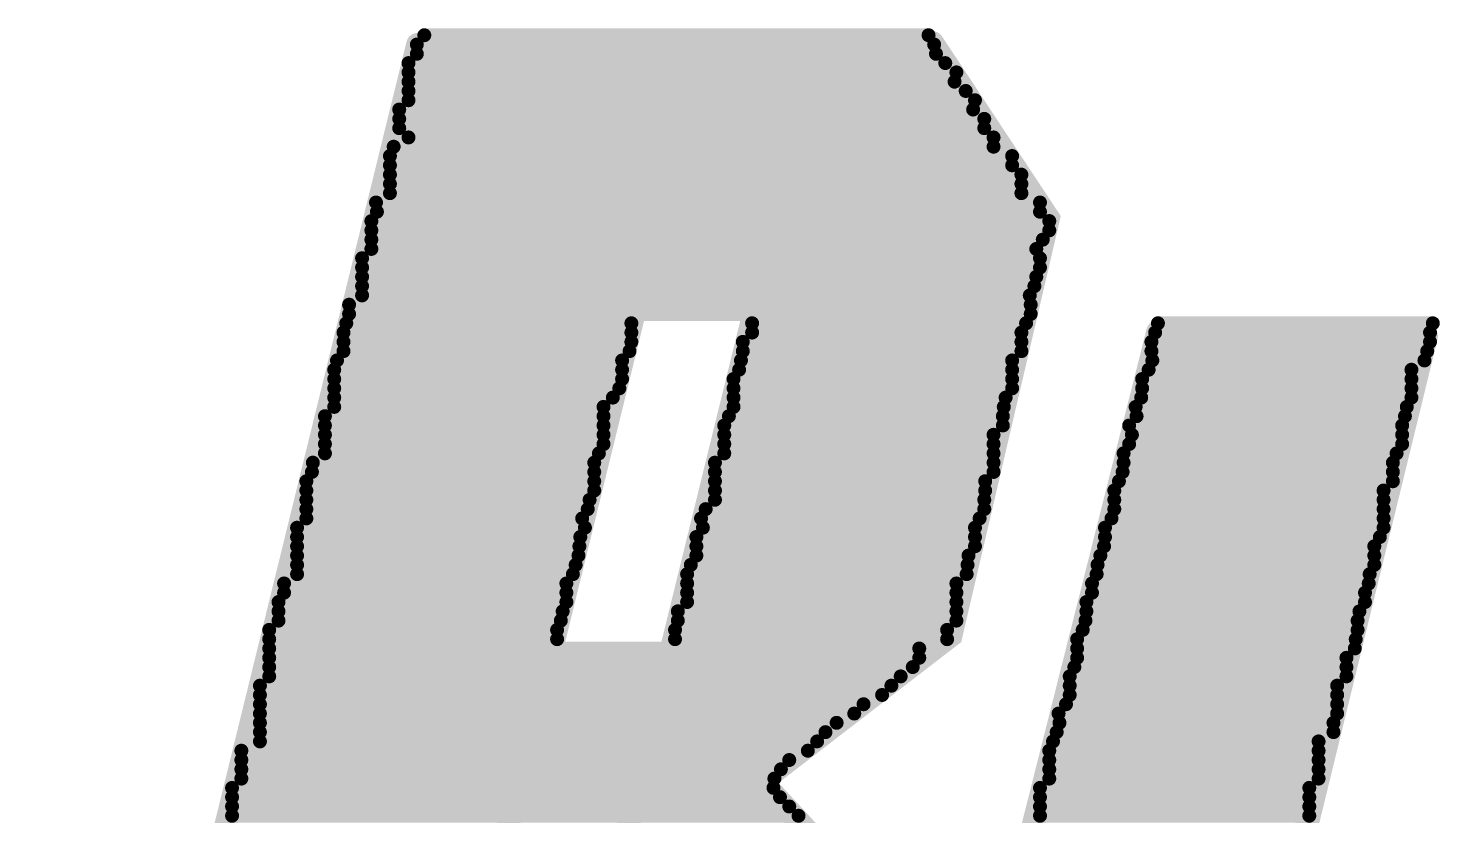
# Model space of a CAD drawing. Extents: x -3908 to 11948, y -2965 to 7442.
# Drawn here: x 3402.2 to 3523.8, y 1433.9 to 1501.7 of the extents above; entities that cross this region are included whole.
import ezdxf

# ---------------------------------------------------------------- set-up
doc = ezdxf.new("R2010")
doc.units = 0
doc.header["$MEASUREMENT"] = 0
doc.layers.get('0').update_dxf_attribs({"linetype": 'CONTINUOUS'})
doc.layers.add('2D_LINE_26', color=7, linetype='CONTINUOUS')

# ---------------------------------------------------------------- blocks, each defined once
blk = doc.blocks.new('SMOOTH_1$2')
at = {"const_width": 0.6}
blk.add_lwpolyline([(-0.3, 0, 1), (0.3, 0, 1)], format="xyb", close=True, dxfattribs=at)
blk = doc.blocks.new('SMOOTH_2')
at = {"const_width": 1}
blk.add_lwpolyline([(-0.5, 0, 1), (0.5, 0, 1)], format="xyb", close=True, dxfattribs=at)
blk = doc.blocks.new('DRAWING_542')
at = {"layer": '2D_LINE_26'}
for points, const_width in [([(-248, 192.8), (-280.56, 60.32)], 2), ([(-248.08, 192.8), (-203.52, 192.8)], 1.2), ([(-247.44, 193.6), (-204, 193.6)], 1.2), ([(-203.68, 192.96), (-193.68, 177.84), (-202.08, 141.92), (-218.4, 129.36), (-206.24, 116.24), (-213.28, 79.52), (-236.48, 59.92)], 2), ([(-248.08, 192), (-203.36, 192)], 1.2), ([(-248.8, 191.2), (-202.56, 191.2)], 1.2), ([(-248.8, 190.4), (-201.6, 190.4)], 1.2), ([(-248.8, 189.6), (-201.76, 189.6)], 1.2), ([(-248.8, 188.8), (-200.8, 188.8)], 1.2), ([(-248.8, 188), (-200, 188)], 1.2), ([(-249.6, 187.2), (-200.16, 187.2)], 1.2), ([(-249.6, 186.4), (-199.2, 186.4)], 1.2), ([(-249.6, 185.6), (-199.2, 185.6)], 1.2), ([(-248.8, 184.8), (-198.4, 184.8)], 1.2), ([(-250.4, 183.2), (-196.8, 183.2)], 1.2), ([(-250.08, 184), (-198.4, 184)], 1.2), ([(-250.4, 182.4), (-196.8, 182.4)], 1.2), ([(-250.4, 181.6), (-196, 181.6)], 1.2), ([(-250.4, 180.8), (-196, 180.8)], 1.2), ([(-250.4, 180), (-196, 180)], 1.2), ([(-251.6, 179.2), (-194.4, 179.2)], 1.2), ([(-251.52, 178.4), (-194.4, 178.4)], 1.2), ([(-252, 177.6), (-193.6, 177.6)], 1.2), ([(-252, 176.8), (-193.6, 176.8)], 1.2), ([(-252, 176), (-194.16, 176)], 1.2), ([(-252, 175.2), (-194.72, 175.2)], 1.2), ([(-252.8, 174.4), (-194.4, 174.4)], 1.2), ([(-252.8, 173.6), (-194.4, 173.6)], 1.2), ([(-252.8, 172.8), (-194.72, 172.8)], 1.2), ([(-218.32, 172.56), (-240.16, 83.68)], 2), ([(-252.8, 172), (-194.88, 172)], 1.2), ([(-252.8, 171.2), (-195.28, 171.2)], 1.2), ([(-228.96, 171.36), (-250.8, 82.48)], 2), ([(-253.92, 170.4), (-195.2, 170.4)], 1.2), ([(-254.16, 168.8), (-229.6, 168.8)], 1.2), ([(-253.92, 169.6), (-195.2, 169.6)], 1.2), ([(-219.2, 168.8), (-195.6, 168.8)], 1.2), ([(-184.24, 168.08), (-211.36, 60.72)], 2), ([(-184.24, 168.8), (-160.56, 168.8)], 1.2), ([(-254.4, 168), (-229.6, 168)], 1.2), ([(-219.2, 168), (-196, 168)], 1.2), ([(-184.48, 168), (-160.8, 168)], 1.2), ([(-161.12, 167.68), (-182.48, 80.32)], 2), ([(-254.4, 167.2), (-229.6, 167.2)], 1.2), ([(-254.4, 166.4), (-229.76, 166.4)], 1.2), ([(-220, 167.2), (-196, 167.2)], 1.2), ([(-220, 166.4), (-196, 166.4)], 1.2), ([(-184.8, 167.2), (-160.8, 167.2)], 1.2), ([(-184.8, 166.4), (-161.04, 166.4)], 1.2), ([(-255.2, 164.8), (-230.4, 164.8)], 1.2), ([(-254.96, 165.6), (-230.4, 165.6)], 1.2), ([(-220.32, 164.8), (-196.8, 164.8)], 1.2), ([(-220.16, 165.6), (-196.8, 165.6)], 1.2), ([(-185.04, 164.8), (-162.4, 164.8)], 1.2), ([(-184.72, 165.6), (-161.28, 165.6)], 1.2), ([(-255.2, 164), (-230.4, 164)], 1.2), ([(-220.8, 164), (-196.8, 164)], 1.2), ([(-185.6, 164), (-162.4, 164)], 1.2), ([(-255.2, 163.2), (-230.64, 163.2)], 1.2), ([(-255.2, 162.4), (-231.2, 162.4)], 1.2), ([(-220.8, 163.2), (-196.8, 163.2)], 1.2), ([(-220.8, 162.4), (-197.36, 162.4)], 1.2), ([(-185.68, 162.4), (-162.4, 162.4)], 1.2), ([(-185.6, 163.2), (-162.4, 163.2)], 1.2), ([(-255.2, 161.6), (-232, 161.6)], 1.2), ([(-220.8, 161.6), (-197.52, 161.6)], 1.2), ([(-186.16, 161.6), (-162.8, 161.6)], 1.2), ([(-256, 160.8), (-232, 160.8)], 1.2), ([(-256, 160), (-232, 160)], 1.2), ([(-221.6, 160), (-197.6, 160)], 1.2), ([(-221.2, 160.8), (-197.6, 160.8)], 1.2), ([(-186.72, 160), (-163.2, 160)], 1.2), ([(-186.08, 160.8), (-162.96, 160.8)], 1.2), ([(-256, 159.2), (-232, 159.2)], 1.2), ([(-221.6, 159.2), (-198.4, 159.2)], 1.2), ([(-186.48, 159.2), (-163.2, 159.2)], 1.2), ([(-256, 158.4), (-232, 158.4)], 1.2), ([(-256, 157.6), (-232.4, 157.6)], 1.2), ([(-221.6, 158.4), (-198.4, 158.4)], 1.2), ([(-221.6, 157.6), (-198.4, 157.6)], 1.2), ([(-187.2, 157.6), (-163.68, 157.6)], 1.2), ([(-186.72, 158.4), (-163.2, 158.4)], 1.2), ([(-257.04, 156.8), (-232.8, 156.8)], 1.2), ([(-222.4, 156.8), (-198.4, 156.8)], 1.2), ([(-187.2, 156.8), (-164, 156.8)], 1.2), ([(-257.6, 155.2), (-232.8, 155.2)], 1.2), ([(-257.12, 156), (-232.8, 156)], 1.2), ([(-222.4, 156), (-198.4, 156)], 1.2), ([(-222.4, 155.2), (-199.12, 155.2)], 1.2), ([(-187.6, 155.2), (-164, 155.2)], 1.2), ([(-187.28, 156), (-164, 156)], 1.2), ([(-257.6, 154.4), (-232.8, 154.4)], 1.2), ([(-222.4, 154.4), (-199.12, 154.4)], 1.2), ([(-188, 154.4), (-164.8, 154.4)], 1.2), ([(-257.6, 153.6), (-233.2, 153.6)], 1.2), ([(-257.6, 152.8), (-233.36, 152.8)], 1.2), ([(-223.2, 152.8), (-199.2, 152.8)], 1.2), ([(-222.4, 153.6), (-199.2, 153.6)], 1.2), ([(-188, 153.6), (-164.8, 153.6)], 1.2), ([(-188, 152.8), (-164.8, 152.8)], 1.2), ([(-257.6, 152), (-233.84, 152)], 1.2), ([(-223.6, 152), (-199.6, 152)], 1.2), ([(-188.24, 152), (-164.8, 152)], 1.2), ([(-258.4, 151.2), (-233.6, 151.2)], 1.2), ([(-258.4, 150.4), (-234, 150.4)], 1.2), ([(-224, 150.4), (-200, 150.4)], 1.2), ([(-223.44, 151.2), (-200, 151.2)], 1.2), ([(-188.8, 151.2), (-164.8, 151.2)], 1.2), ([(-188.8, 150.4), (-165.12, 150.4)], 1.2), ([(-258.4, 149.6), (-234.08, 149.6)], 1.2), ([(-224, 149.6), (-200, 149.6)], 1.2), ([(-188.88, 149.6), (-165.6, 149.6)], 1.2), ([(-258.4, 148.8), (-234.16, 148.8)], 1.2), ([(-258.4, 148), (-234.4, 148)], 1.2), ([(-224.48, 148), (-200.64, 148)], 1.2), ([(-224, 148.8), (-200.56, 148.8)], 1.2), ([(-189.44, 148), (-165.6, 148)], 1.2), ([(-189.2, 148.8), (-165.6, 148.8)], 1.2), ([(-258.4, 147.2), (-234.64, 147.2)], 1.2), ([(-224.8, 147.2), (-200.72, 147.2)], 1.2), ([(-189.52, 147.2), (-166, 147.2)], 1.2), ([(-259.52, 146.4), (-235.2, 146.4)], 1.2), ([(-259.52, 145.6), (-235.2, 145.6)], 1.2), ([(-224.8, 146.4), (-201.6, 146.4)], 1.2), ([(-224.8, 145.6), (-201.6, 145.6)], 1.2), ([(-189.92, 146.4), (-166.08, 146.4)], 1.2), ([(-189.92, 145.6), (-166.4, 145.6)], 1.2), ([(-260, 144.8), (-235.2, 144.8)], 1.2), ([(-224.8, 144.8), (-201.6, 144.8)], 1.2), ([(-190.4, 144.8), (-166.4, 144.8)], 1.2), ([(-260, 144), (-235.52, 144)], 1.2), ([(-260, 143.2), (-235.68, 143.2)], 1.2), ([(-225.6, 144), (-201.6, 144)], 1.2), ([(-225.6, 143.2), (-201.6, 143.2)], 1.2), ([(-190.48, 143.2), (-167.04, 143.2)], 1.2), ([(-190.4, 144), (-166.88, 144)], 1.2), ([(-260.8, 142.4), (-236, 142.4)], 1.2), ([(-225.84, 142.4), (-202.4, 142.4)], 1.2), ([(-190.72, 142.4), (-167.04, 142.4)], 1.2), ([(-260.8, 141.6), (-236, 141.6)], 1.2), ([(-260.8, 140.8), (-204.8, 140.8)], 1.2), ([(-225.84, 141.6), (-202.4, 141.6)], 1.2), ([(-191.2, 141.6), (-167.2, 141.6)], 1.2), ([(-191.2, 140.8), (-167.28, 140.8)], 1.2), ([(-260.8, 140), (-204.8, 140)], 1.2), ([(-191.2, 140), (-168, 140)], 1.2), ([(-260.8, 139.2), (-205.36, 139.2)], 1.2), ([(-260.8, 138.4), (-206.4, 138.4)], 1.2), ([(-191.84, 138.4), (-168, 138.4)], 1.2), ([(-191.44, 139.2), (-168, 139.2)], 1.2), ([(-261.6, 137.6), (-207.2, 137.6)], 1.2), ([(-191.84, 137.6), (-168.8, 137.6)], 1.2), ([(-261.6, 136.8), (-208, 136.8)], 1.2), ([(-261.6, 136), (-209.6, 136)], 1.2), ([(-192.16, 136), (-168.8, 136)], 1.2), ([(-191.84, 136.8), (-168.8, 136.8)], 1.2), ([(-261.6, 135.2), (-210.4, 135.2)], 1.2), ([(-261.6, 134.4), (-211.92, 134.4)], 1.2), ([(-192.8, 135.2), (-168.8, 135.2)], 1.2), ([(-192.72, 134.4), (-169.12, 134.4)], 1.2), ([(-261.6, 133.6), (-212.88, 133.6)], 1.2), ([(-192.96, 133.6), (-169.12, 133.6)], 1.2), ([(-263.2, 132), (-214.4, 132)], 1.2), ([(-261.6, 132.8), (-213.6, 132.8)], 1.2), ([(-193.6, 132), (-170.4, 132)], 1.2), ([(-193.28, 132.8), (-170.4, 132.8)], 1.2), ([(-263.2, 131.2), (-216, 131.2)], 1.2), ([(-193.6, 131.2), (-170.4, 131.2)], 1.2), ([(-263.2, 130.4), (-216.72, 130.4)], 1.2), ([(-263.2, 129.6), (-217.28, 129.6)], 1.2), ([(-193.6, 130.4), (-170.4, 130.4)], 1.2), ([(-193.6, 129.6), (-170.4, 129.6)], 1.2), ([(-264, 128.8), (-217.36, 128.8)], 1.2), ([(-194.4, 128.8), (-171.2, 128.8)], 1.2), ([(-264, 128), (-216.8, 128)], 1.2), ([(-264, 127.2), (-216, 127.2)], 1.2), ([(-194.4, 128), (-171.2, 128)], 1.2), ([(-194.4, 127.2), (-171.2, 127.2)], 1.2), ([(-264, 126.4), (-215.2, 126.4)], 1.2), ([(-194.4, 126.4), (-171.2, 126.4)], 1.2)]:
    blk.add_lwpolyline(points, dxfattribs=dict(at, const_width=const_width))
for name, p in [('SMOOTH_2', (-248, 192.8)), ('SMOOTH_1$2', (-248.08, 192.8)), ('SMOOTH_1$2', (-247.44, 193.6)), ('SMOOTH_2', (-203.68, 192.96)), ('SMOOTH_1$2', (-204, 193.6)), ('SMOOTH_1$2', (-203.52, 192.8)), ('SMOOTH_1$2', (-248.08, 192)), ('SMOOTH_1$2', (-203.36, 192)), ('SMOOTH_1$2', (-248.8, 191.2)), ('SMOOTH_1$2', (-248.8, 190.4)), ('SMOOTH_1$2', (-202.56, 191.2)), ('SMOOTH_1$2', (-201.6, 190.4)), ('SMOOTH_1$2', (-248.8, 189.6)), ('SMOOTH_1$2', (-201.76, 189.6)), ('SMOOTH_1$2', (-248.8, 188.8)), ('SMOOTH_1$2', (-248.8, 188)), ('SMOOTH_1$2', (-200.8, 188.8)), ('SMOOTH_1$2', (-200, 188)), ('SMOOTH_1$2', (-249.6, 187.2)), ('SMOOTH_1$2', (-200.16, 187.2)), ('SMOOTH_1$2', (-249.6, 186.4)), ('SMOOTH_1$2', (-249.6, 185.6)), ('SMOOTH_1$2', (-199.2, 186.4)), ('SMOOTH_1$2', (-199.2, 185.6)), ('SMOOTH_1$2', (-248.8, 184.8)), ('SMOOTH_1$2', (-198.4, 184.8)), ('SMOOTH_1$2', (-250.4, 183.2)), ('SMOOTH_1$2', (-250.08, 184)), ('SMOOTH_1$2', (-198.4, 184)), ('SMOOTH_1$2', (-196.8, 183.2)), ('SMOOTH_1$2', (-250.4, 182.4)), ('SMOOTH_1$2', (-196.8, 182.4)), ('SMOOTH_1$2', (-250.4, 181.6)), ('SMOOTH_1$2', (-250.4, 180.8)), ('SMOOTH_1$2', (-196, 181.6)), ('SMOOTH_1$2', (-196, 180.8)), ('SMOOTH_1$2', (-250.4, 180)), ('SMOOTH_1$2', (-196, 180)), ('SMOOTH_1$2', (-251.6, 179.2)), ('SMOOTH_1$2', (-251.52, 178.4)), ('SMOOTH_1$2', (-194.4, 179.2)), ('SMOOTH_1$2', (-194.4, 178.4)), ('SMOOTH_2', (-193.68, 177.84)), ('SMOOTH_1$2', (-252, 177.6)), ('SMOOTH_1$2', (-193.6, 177.6)), ('SMOOTH_1$2', (-252, 176.8)), ('SMOOTH_1$2', (-252, 176)), ('SMOOTH_1$2', (-194.16, 176)), ('SMOOTH_1$2', (-193.6, 176.8)), ('SMOOTH_1$2', (-252, 175.2)), ('SMOOTH_1$2', (-194.72, 175.2)), ('SMOOTH_1$2', (-252.8, 174.4)), ('SMOOTH_1$2', (-252.8, 173.6)), ('SMOOTH_1$2', (-194.4, 174.4)), ('SMOOTH_1$2', (-194.4, 173.6)), ('SMOOTH_1$2', (-252.8, 172.8)), ('SMOOTH_2', (-218.32, 172.56)), ('SMOOTH_1$2', (-194.72, 172.8)), ('SMOOTH_1$2', (-252.8, 172)), ('SMOOTH_1$2', (-252.8, 171.2)), ('SMOOTH_2', (-228.96, 171.36)), ('SMOOTH_1$2', (-195.28, 171.2)), ('SMOOTH_1$2', (-194.88, 172)), ('SMOOTH_1$2', (-253.92, 170.4)), ('SMOOTH_1$2', (-195.2, 170.4)), ('SMOOTH_1$2', (-254.16, 168.8)), ('SMOOTH_1$2', (-253.92, 169.6)), ('SMOOTH_1$2', (-229.6, 168.8)), ('SMOOTH_1$2', (-219.2, 168.8)), ('SMOOTH_1$2', (-195.6, 168.8)), ('SMOOTH_1$2', (-195.2, 169.6)), ('SMOOTH_2', (-184.24, 168.08)), ('SMOOTH_1$2', (-184.24, 168.8)), ('SMOOTH_1$2', (-160.56, 168.8)), ('SMOOTH_1$2', (-254.4, 168)), ('SMOOTH_1$2', (-229.6, 168)), ('SMOOTH_1$2', (-219.2, 168)), ('SMOOTH_1$2', (-196, 168)), ('SMOOTH_1$2', (-184.48, 168)), ('SMOOTH_2', (-161.12, 167.68)), ('SMOOTH_1$2', (-160.8, 168)), ('SMOOTH_1$2', (-254.4, 167.2)), ('SMOOTH_1$2', (-254.4, 166.4)), ('SMOOTH_1$2', (-229.76, 166.4)), ('SMOOTH_1$2', (-229.6, 167.2)), ('SMOOTH_1$2', (-220, 167.2)), ('SMOOTH_1$2', (-220, 166.4)), ('SMOOTH_1$2', (-196, 167.2)), ('SMOOTH_1$2', (-196, 166.4)), ('SMOOTH_1$2', (-184.8, 167.2)), ('SMOOTH_1$2', (-184.8, 166.4)), ('SMOOTH_1$2', (-161.04, 166.4)), ('SMOOTH_1$2', (-160.8, 167.2)), ('SMOOTH_1$2', (-255.2, 164.8)), ('SMOOTH_1$2', (-254.96, 165.6)), ('SMOOTH_1$2', (-230.4, 165.6)), ('SMOOTH_1$2', (-230.4, 164.8)), ('SMOOTH_1$2', (-220.32, 164.8)), ('SMOOTH_1$2', (-220.16, 165.6)), ('SMOOTH_1$2', (-196.8, 165.6)), ('SMOOTH_1$2', (-196.8, 164.8)), ('SMOOTH_1$2', (-185.04, 164.8)), ('SMOOTH_1$2', (-184.72, 165.6)), ('SMOOTH_1$2', (-162.4, 164.8)), ('SMOOTH_1$2', (-161.28, 165.6)), ('SMOOTH_1$2', (-255.2, 164)), ('SMOOTH_1$2', (-230.4, 164)), ('SMOOTH_1$2', (-220.8, 164)), ('SMOOTH_1$2', (-196.8, 164)), ('SMOOTH_1$2', (-185.6, 164)), ('SMOOTH_1$2', (-162.4, 164)), ('SMOOTH_1$2', (-255.2, 163.2)), ('SMOOTH_1$2', (-255.2, 162.4)), ('SMOOTH_1$2', (-231.2, 162.4)), ('SMOOTH_1$2', (-230.64, 163.2)), ('SMOOTH_1$2', (-220.8, 163.2)), ('SMOOTH_1$2', (-220.8, 162.4)), ('SMOOTH_1$2', (-197.36, 162.4)), ('SMOOTH_1$2', (-196.8, 163.2)), ('SMOOTH_1$2', (-185.68, 162.4)), ('SMOOTH_1$2', (-185.6, 163.2)), ('SMOOTH_1$2', (-162.4, 163.2)), ('SMOOTH_1$2', (-162.4, 162.4)), ('SMOOTH_1$2', (-255.2, 161.6)), ('SMOOTH_1$2', (-232, 161.6)), ('SMOOTH_1$2', (-220.8, 161.6)), ('SMOOTH_1$2', (-197.52, 161.6)), ('SMOOTH_1$2', (-186.16, 161.6)), ('SMOOTH_1$2', (-162.8, 161.6)), ('SMOOTH_1$2', (-256, 160.8)), ('SMOOTH_1$2', (-256, 160)), ('SMOOTH_1$2', (-232, 160.8)), ('SMOOTH_1$2', (-232, 160)), ('SMOOTH_1$2', (-221.6, 160)), ('SMOOTH_1$2', (-221.2, 160.8)), ('SMOOTH_1$2', (-197.6, 160.8)), ('SMOOTH_1$2', (-197.6, 160)), ('SMOOTH_1$2', (-186.72, 160)), ('SMOOTH_1$2', (-186.08, 160.8)), ('SMOOTH_1$2', (-163.2, 160)), ('SMOOTH_1$2', (-162.96, 160.8)), ('SMOOTH_1$2', (-256, 159.2)), ('SMOOTH_1$2', (-232, 159.2)), ('SMOOTH_1$2', (-221.6, 159.2)), ('SMOOTH_1$2', (-198.4, 159.2)), ('SMOOTH_1$2', (-186.48, 159.2)), ('SMOOTH_1$2', (-163.2, 159.2)), ('SMOOTH_1$2', (-256, 158.4)), ('SMOOTH_1$2', (-256, 157.6)), ('SMOOTH_1$2', (-232.4, 157.6)), ('SMOOTH_1$2', (-232, 158.4)), ('SMOOTH_1$2', (-221.6, 158.4)), ('SMOOTH_1$2', (-221.6, 157.6)), ('SMOOTH_1$2', (-198.4, 158.4)), ('SMOOTH_1$2', (-198.4, 157.6)), ('SMOOTH_1$2', (-187.2, 157.6)), ('SMOOTH_1$2', (-186.72, 158.4)), ('SMOOTH_1$2', (-163.68, 157.6)), ('SMOOTH_1$2', (-163.2, 158.4)), ('SMOOTH_1$2', (-257.04, 156.8)), ('SMOOTH_1$2', (-232.8, 156.8)), ('SMOOTH_1$2', (-222.4, 156.8)), ('SMOOTH_1$2', (-198.4, 156.8)), ('SMOOTH_1$2', (-187.2, 156.8)), ('SMOOTH_1$2', (-164, 156.8)), ('SMOOTH_1$2', (-257.6, 155.2)), ('SMOOTH_1$2', (-257.12, 156)), ('SMOOTH_1$2', (-232.8, 156)), ('SMOOTH_1$2', (-232.8, 155.2)), ('SMOOTH_1$2', (-222.4, 156)), ('SMOOTH_1$2', (-222.4, 155.2)), ('SMOOTH_1$2', (-199.12, 155.2)), ('SMOOTH_1$2', (-198.4, 156)), ('SMOOTH_1$2', (-187.6, 155.2)), ('SMOOTH_1$2', (-187.28, 156)), ('SMOOTH_1$2', (-164, 156)), ('SMOOTH_1$2', (-164, 155.2)), ('SMOOTH_1$2', (-257.6, 154.4)), ('SMOOTH_1$2', (-232.8, 154.4)), ('SMOOTH_1$2', (-222.4, 154.4)), ('SMOOTH_1$2', (-199.12, 154.4)), ('SMOOTH_1$2', (-188, 154.4)), ('SMOOTH_1$2', (-164.8, 154.4)), ('SMOOTH_1$2', (-257.6, 153.6)), ('SMOOTH_1$2', (-257.6, 152.8)), ('SMOOTH_1$2', (-233.36, 152.8)), ('SMOOTH_1$2', (-233.2, 153.6)), ('SMOOTH_1$2', (-223.2, 152.8)), ('SMOOTH_1$2', (-222.4, 153.6)), ('SMOOTH_1$2', (-199.2, 153.6)), ('SMOOTH_1$2', (-199.2, 152.8)), ('SMOOTH_1$2', (-188, 153.6)), ('SMOOTH_1$2', (-188, 152.8)), ('SMOOTH_1$2', (-164.8, 153.6)), ('SMOOTH_1$2', (-164.8, 152.8)), ('SMOOTH_1$2', (-257.6, 152)), ('SMOOTH_1$2', (-233.84, 152)), ('SMOOTH_1$2', (-223.6, 152)), ('SMOOTH_1$2', (-199.6, 152)), ('SMOOTH_1$2', (-188.24, 152)), ('SMOOTH_1$2', (-164.8, 152)), ('SMOOTH_1$2', (-258.4, 151.2)), ('SMOOTH_1$2', (-258.4, 150.4)), ('SMOOTH_1$2', (-234, 150.4)), ('SMOOTH_1$2', (-233.6, 151.2)), ('SMOOTH_1$2', (-224, 150.4)), ('SMOOTH_1$2', (-223.44, 151.2)), ('SMOOTH_1$2', (-200, 151.2)), ('SMOOTH_1$2', (-200, 150.4)), ('SMOOTH_1$2', (-188.8, 151.2)), ('SMOOTH_1$2', (-188.8, 150.4)), ('SMOOTH_1$2', (-165.12, 150.4)), ('SMOOTH_1$2', (-164.8, 151.2)), ('SMOOTH_1$2', (-258.4, 149.6)), ('SMOOTH_1$2', (-234.08, 149.6)), ('SMOOTH_1$2', (-224, 149.6)), ('SMOOTH_1$2', (-200, 149.6)), ('SMOOTH_1$2', (-188.88, 149.6)), ('SMOOTH_1$2', (-165.6, 149.6)), ('SMOOTH_1$2', (-258.4, 148.8)), ('SMOOTH_1$2', (-258.4, 148)), ('SMOOTH_1$2', (-234.4, 148)), ('SMOOTH_1$2', (-234.16, 148.8)), ('SMOOTH_1$2', (-224.48, 148)), ('SMOOTH_1$2', (-224, 148.8)), ('SMOOTH_1$2', (-200.64, 148)), ('SMOOTH_1$2', (-200.56, 148.8)), ('SMOOTH_1$2', (-189.44, 148)), ('SMOOTH_1$2', (-189.2, 148.8)), ('SMOOTH_1$2', (-165.6, 148.8)), ('SMOOTH_1$2', (-165.6, 148)), ('SMOOTH_1$2', (-258.4, 147.2)), ('SMOOTH_1$2', (-234.64, 147.2)), ('SMOOTH_1$2', (-224.8, 147.2)), ('SMOOTH_1$2', (-200.72, 147.2)), ('SMOOTH_1$2', (-189.52, 147.2)), ('SMOOTH_1$2', (-166, 147.2)), ('SMOOTH_1$2', (-259.52, 146.4)), ('SMOOTH_1$2', (-259.52, 145.6)), ('SMOOTH_1$2', (-235.2, 146.4)), ('SMOOTH_1$2', (-235.2, 145.6)), ('SMOOTH_1$2', (-224.8, 146.4)), ('SMOOTH_1$2', (-224.8, 145.6)), ('SMOOTH_1$2', (-201.6, 146.4)), ('SMOOTH_1$2', (-201.6, 145.6)), ('SMOOTH_1$2', (-189.92, 146.4)), ('SMOOTH_1$2', (-189.92, 145.6)), ('SMOOTH_1$2', (-166.4, 145.6)), ('SMOOTH_1$2', (-166.08, 146.4)), ('SMOOTH_1$2', (-260, 144.8)), ('SMOOTH_1$2', (-235.2, 144.8)), ('SMOOTH_1$2', (-224.8, 144.8)), ('SMOOTH_1$2', (-201.6, 144.8)), ('SMOOTH_1$2', (-190.4, 144.8)), ('SMOOTH_1$2', (-166.4, 144.8)), ('SMOOTH_1$2', (-260, 144)), ('SMOOTH_1$2', (-260, 143.2)), ('SMOOTH_1$2', (-235.68, 143.2)), ('SMOOTH_1$2', (-235.52, 144)), ('SMOOTH_1$2', (-225.6, 144)), ('SMOOTH_1$2', (-225.6, 143.2)), ('SMOOTH_1$2', (-201.6, 144)), ('SMOOTH_1$2', (-201.6, 143.2)), ('SMOOTH_1$2', (-190.48, 143.2)), ('SMOOTH_1$2', (-190.4, 144)), ('SMOOTH_1$2', (-167.04, 143.2)), ('SMOOTH_1$2', (-166.88, 144)), ('SMOOTH_1$2', (-260.8, 142.4)), ('SMOOTH_1$2', (-236, 142.4)), ('SMOOTH_1$2', (-225.84, 142.4)), ('SMOOTH_2', (-202.08, 141.92)), ('SMOOTH_1$2', (-202.4, 142.4)), ('SMOOTH_1$2', (-190.72, 142.4)), ('SMOOTH_1$2', (-167.04, 142.4)), ('SMOOTH_1$2', (-260.8, 141.6)), ('SMOOTH_1$2', (-260.8, 140.8)), ('SMOOTH_1$2', (-236, 141.6)), ('SMOOTH_1$2', (-225.84, 141.6)), ('SMOOTH_1$2', (-204.8, 140.8)), ('SMOOTH_1$2', (-202.4, 141.6)), ('SMOOTH_1$2', (-191.2, 141.6)), ('SMOOTH_1$2', (-191.2, 140.8)), ('SMOOTH_1$2', (-167.28, 140.8)), ('SMOOTH_1$2', (-167.2, 141.6)), ('SMOOTH_1$2', (-260.8, 140)), ('SMOOTH_1$2', (-204.8, 140)), ('SMOOTH_1$2', (-191.2, 140)), ('SMOOTH_1$2', (-168, 140)), ('SMOOTH_1$2', (-260.8, 139.2)), ('SMOOTH_1$2', (-260.8, 138.4)), ('SMOOTH_1$2', (-206.4, 138.4)), ('SMOOTH_1$2', (-205.36, 139.2)), ('SMOOTH_1$2', (-191.84, 138.4)), ('SMOOTH_1$2', (-191.44, 139.2)), ('SMOOTH_1$2', (-168, 139.2)), ('SMOOTH_1$2', (-168, 138.4)), ('SMOOTH_1$2', (-261.6, 137.6)), ('SMOOTH_1$2', (-207.2, 137.6)), ('SMOOTH_1$2', (-191.84, 137.6)), ('SMOOTH_1$2', (-168.8, 137.6)), ('SMOOTH_1$2', (-261.6, 136.8)), ('SMOOTH_1$2', (-261.6, 136)), ('SMOOTH_1$2', (-209.6, 136)), ('SMOOTH_1$2', (-208, 136.8)), ('SMOOTH_1$2', (-192.16, 136)), ('SMOOTH_1$2', (-191.84, 136.8)), ('SMOOTH_1$2', (-168.8, 136.8)), ('SMOOTH_1$2', (-168.8, 136)), ('SMOOTH_1$2', (-261.6, 135.2)), ('SMOOTH_1$2', (-261.6, 134.4)), ('SMOOTH_1$2', (-211.92, 134.4)), ('SMOOTH_1$2', (-210.4, 135.2)), ('SMOOTH_1$2', (-192.8, 135.2)), ('SMOOTH_1$2', (-192.72, 134.4)), ('SMOOTH_1$2', (-169.12, 134.4)), ('SMOOTH_1$2', (-168.8, 135.2)), ('SMOOTH_1$2', (-261.6, 133.6)), ('SMOOTH_1$2', (-212.88, 133.6)), ('SMOOTH_1$2', (-192.96, 133.6)), ('SMOOTH_1$2', (-169.12, 133.6)), ('SMOOTH_1$2', (-263.2, 132)), ('SMOOTH_1$2', (-261.6, 132.8)), ('SMOOTH_1$2', (-214.4, 132)), ('SMOOTH_1$2', (-213.6, 132.8)), ('SMOOTH_1$2', (-193.6, 132)), ('SMOOTH_1$2', (-193.28, 132.8)), ('SMOOTH_1$2', (-170.4, 132.8)), ('SMOOTH_1$2', (-170.4, 132)), ('SMOOTH_1$2', (-263.2, 131.2)), ('SMOOTH_1$2', (-216, 131.2)), ('SMOOTH_1$2', (-193.6, 131.2)), ('SMOOTH_1$2', (-170.4, 131.2)), ('SMOOTH_1$2', (-263.2, 130.4)), ('SMOOTH_1$2', (-263.2, 129.6)), ('SMOOTH_2', (-218.4, 129.36)), ('SMOOTH_1$2', (-217.28, 129.6)), ('SMOOTH_1$2', (-216.72, 130.4)), ('SMOOTH_1$2', (-193.6, 130.4)), ('SMOOTH_1$2', (-193.6, 129.6)), ('SMOOTH_1$2', (-170.4, 130.4)), ('SMOOTH_1$2', (-170.4, 129.6)), ('SMOOTH_1$2', (-264, 128.8)), ('SMOOTH_1$2', (-217.36, 128.8)), ('SMOOTH_1$2', (-194.4, 128.8)), ('SMOOTH_1$2', (-171.2, 128.8)), ('SMOOTH_1$2', (-264, 128)), ('SMOOTH_1$2', (-264, 127.2)), ('SMOOTH_1$2', (-216.8, 128)), ('SMOOTH_1$2', (-216, 127.2)), ('SMOOTH_1$2', (-194.4, 128)), ('SMOOTH_1$2', (-194.4, 127.2)), ('SMOOTH_1$2', (-171.2, 128)), ('SMOOTH_1$2', (-171.2, 127.2)), ('SMOOTH_1$2', (-264, 126.4)), ('SMOOTH_1$2', (-215.2, 126.4)), ('SMOOTH_1$2', (-194.4, 126.4)), ('SMOOTH_1$2', (-171.2, 126.4))]:
    blk.add_blockref(name, p, dxfattribs=at)

msp = doc.modelspace()

# ---------------------------------------------------------------- block references
msp.add_blockref('DRAWING_542', (3683.75, 1307.5))

doc.saveas('drawing.dxf')
